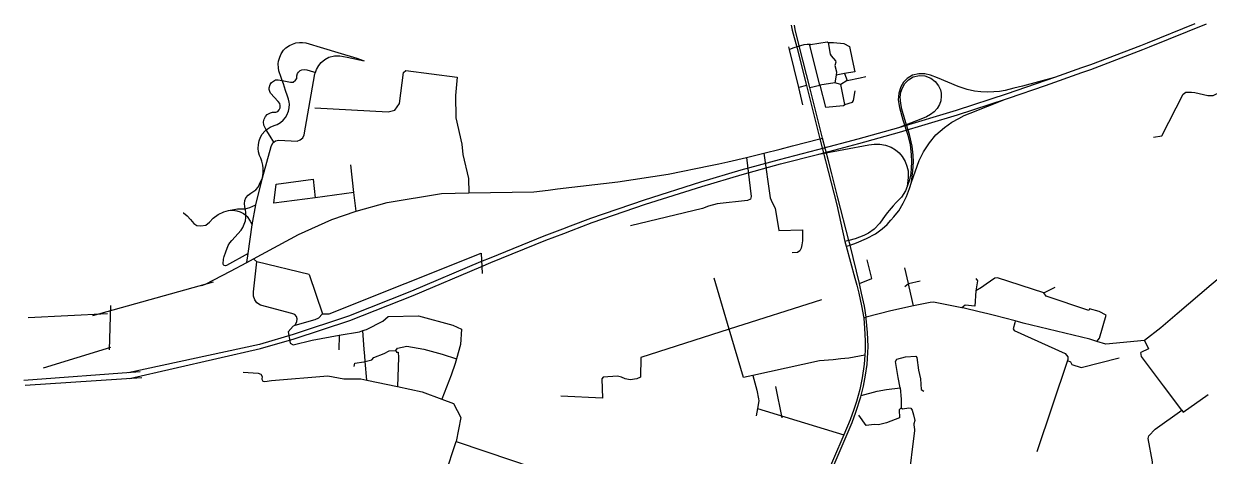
# Model space of a CAD drawing. Header units: metres. Extents: x 8024 to 17162, y 2 to 5258.
# Drawn here: x 8024 to 12924, y 3466 to 5254 of the extents above; entities that cross this region are included whole.
import ezdxf

# ---------------------------------------------------------------- set-up
doc = ezdxf.new("R2010")
doc.units = ezdxf.units.M
doc.header["$MEASUREMENT"] = 0
doc.layers.add('路网', color=2, linetype='Continuous')

msp = doc.modelspace()

# ---------------------------------------------------------------- linework, layer by layer
at = {"layer": '路网'}
for p, q in [((11195.9, 5248.6), (11200.2, 5227)), ((11212.5, 5229.7), (11208.6, 5248.6)), ((12863.5, 5254.1), (12667.2, 5174.1)), ((12677.1, 5158.5), (12912.4, 5254.2)), ((11200.2, 5227), (11219.5, 5156.7)), ((11230.5, 5157), (11212.5, 5229.7)), ((9189.7, 5174.7), (9261.9, 5153.3)), ((9261.9, 5153.3), (9321.8, 5135.5)), ((12639.9, 5163), (12432.7, 5084.4)), ((12433.9, 5065.4), (12649.5, 5147.4)), ((12667.2, 5174.1), (12639.9, 5163)), ((12649.5, 5147.4), (12677.1, 5158.5)), ((9076.1, 5072.4), (9075.2, 5087.9)), ((9194.1, 5063), (9220.8, 5055.4)), ((9220.8, 5055.4), (9229.2, 5053)), ((12432.7, 5084.4), (12395.6, 5071.2)), ((12397.4, 5052.1), (12433.9, 5065.4)), ((9105.9, 4978.6), (9097, 5005)), ((11258.8, 4998.4), (11227, 4990.8)), ((11427.3, 5019.3), (11480.6, 5030.7)), ((11480.6, 5030.7), (11504.1, 5035.9)), ((9114.1, 4954.2), (9105.9, 4978.6)), ((12826.3, 4971.8), (12849.8, 4971.5)), ((9120.7, 4906), (9121.6, 4921)), ((9015.6, 4834.6), (9014.6, 4849.1)), ((9057.5, 4764.5), (9041.6, 4789.8)), ((11150.1, 4735.4), (11201.3, 4748.8)), ((10862.4, 4668.1), (10896, 4675.1)), ((10191.6, 4566.3), (10230.3, 4570.8)), ((11651.4, 4537.6), (11630.1, 4515.6)), ((11641, 4480.1), (11658.9, 4511.7)), ((10829.5, 4489.8), (10531.2, 4418.3)), ((10853.2, 4499.2), (10829.5, 4489.8)), ((11625.1, 4462.7), (11641, 4480.1)), ((10282.1, 4416.7), (10250.3, 4404.6)), ((10255.6, 4387.1), (10287.4, 4399.1)), ((9954.2, 4286.6), (9911.8, 4269.1)), ((9912.4, 4249.6), (9954.3, 4266.7)), ((8309.8, 4048.3), (8807.4, 4186.6)), ((11466.6, 4173.5), (11475.3, 4140.6)), ((11486.8, 4139.7), (11479.1, 4173.6)), ((12002, 4177.2), (11981.9, 4163.3)), ((11981.9, 4163.3), (11959.2, 4149.1)), ((8382.4, 4088.5), (8376.6, 3905.1)), ((8042.5, 4038.8), (8370.1, 4055.6)), ((12008.4, 4054.7), (11972.7, 4063)), ((12121.6, 4025.4), (12119.5, 4017.2)), ((12791.2, 4054.8), (12771.3, 4037.7)), ((9431, 3907.8), (9424.8, 3985.1)), ((12119.5, 4017.2), (12113, 3992.6)), ((9327, 3965.9), (9326.5, 3905.1)), ((8381.8, 3916.1), (8104.5, 3829.6)), ((9433.5, 3881.5), (9431, 3907.8)), ((11433.8, 3872), (11400.5, 3868.3)), ((11500.1, 3884.4), (11433.8, 3872)), ((12394.7, 3832.3), (12550.6, 3872.8)), ((8023.6, 3779.8), (8504.7, 3816.3)), ((8029.4, 3759.1), (8511.9, 3790.9)), ((8930.3, 3813.3), (8992.5, 3809.2)), ((11037.7, 3800.2), (11053.5, 3738.7)), ((11053.5, 3738.7), (11060.5, 3703.4)), ((11158.7, 3624.3), (11132.1, 3753.8)), ((11056.3, 3663.2), (11412.7, 3553.9)), ((11454.3, 3659), (11439.5, 3616.2)), ((11447.3, 3605.9), (11462.9, 3647.4)), ((11702.8, 3595.2), (11705.1, 3576.3))]:
    msp.add_line(p, q, dxfattribs=at)
for points in [[(9075.2, 5087.9), (9077, 5099.7), (9081.7, 5116), (9087.9, 5129.3), (9097.7, 5144.4), (9106.6, 5154), (9121.4, 5163.9), (9134.5, 5170.3), (9148.8, 5174.7), (9162.8, 5176.9), (9176.1, 5176.9), (9189.7, 5174.7)], [(11244.2, 4918.3), (11227, 4990.8), (11189, 5147.5), (11186.3, 5158.4)], [(11274.8, 5167.9), (11262, 5168), (11248, 5166.7), (11206.9, 5154.8), (11189, 5147.5)], [(11219.5, 5156.7), (11258.8, 4998.4), (11313.6, 4778.4), (11347.8, 4644.7), (11384, 4505.3), (11417.8, 4353.9), (11423.3, 4333.8), (11458.4, 4202.3), (11466.6, 4173.5)], [(11479.1, 4173.6), (11477.4, 4180.2), (11438.8, 4338.5), (11434.1, 4358), (11387.8, 4534.2), (11363.1, 4632.9), (11349.6, 4686.7), (11325.1, 4781.4), (11272.4, 4990.6), (11230.5, 5157)], [(11313.8, 4999.7), (11272.5, 5163.7), (11274.8, 5167.9), (11343.8, 5178.9), (11347.7, 5176), (11357.1, 5128.5), (11361, 5120.7), (11378.6, 5101.2), (11380.2, 5095.7), (11376.6, 5081.3), (11383.4, 5055.3), (11381.3, 5041.7), (11376.3, 5009.1)], [(11347.7, 5176), (11369.8, 5176), (11413.7, 5172.8), (11437.1, 5160.1), (11447.9, 5106.1), (11458.3, 5055), (11416, 5047.7), (11381.3, 5041.7)], [(8946.2, 4267.5), (8951.1, 4303.6), (8967.4, 4422.3), (8983.4, 4505.6), (9010.5, 4616.9), (9046.6, 4746.2), (9053.6, 4761.3), (9057.5, 4764.5), (9063.9, 4769.5), (9078.2, 4772.9), (9154.1, 4769.2), (9166.8, 4773.8), (9176.8, 4782.3), (9183.2, 4795), (9227.2, 5047.3), (9229.2, 5053), (9233.3, 5064.6), (9242.7, 5081), (9253, 5094.3), (9268.2, 5105.9), (9285.2, 5115.3), (9308.3, 5121.6), (9329.8, 5121), (9359.9, 5115.3), (9430, 5100.4)], [(9321.8, 5135.5), (9400.7, 5112.1), (9430, 5100.4)], [(9087.8, 5032.1), (9078.5, 5059.8), (9076.1, 5072.4)], [(9146.7, 5020.3), (9152.3, 5028.3), (9152.9, 5038.7), (9155.1, 5047.8), (9159.8, 5054), (9166.2, 5060.1)], [(9166.2, 5060.1), (9173.6, 5063.8), (9183, 5065.1), (9194.1, 5063)], [(9226.4, 4906.5), (9530.4, 4890.1), (9558, 4897.3), (9577.3, 4924.1), (9593.3, 5053.1), (9602.5, 5060.3), (9814.4, 5033.5), (9807.9, 4957.4), (9809.9, 4864.5), (9834.4, 4756.7), (9838.4, 4713.5), (9861.2, 4613.8), (9863.2, 4554.7)], [(11416, 5047.7), (11427.3, 5019.3), (11400.4, 5002.9)], [(12283.7, 5031.7), (12151.9, 4996.2), (12115.9, 4987), (12079.8, 4978.5), (12056.9, 4974.5), (12033.5, 4972.1), (12005.6, 4971.1), (11979.7, 4972.6), (11953.8, 4975.7), (11922.8, 4982.3), (11885.1, 4994.8), (11800.2, 5030.9), (11770.8, 5041.9), (11747.9, 5047.2), (11722.5, 5047.4), (11696.9, 5040.9), (11675.1, 5027.7), (11659.7, 5012.1), (11648.4, 4992.6), (11640, 4967.5), (11637.8, 4938.9), (11642.8, 4907.3), (11657.4, 4856.4), (11677, 4792.7), (11687.1, 4753.1), (11691.3, 4713.6), (11693, 4683.2), (11691.6, 4656.9), (11689.4, 4634.4), (11684.5, 4608.3), (11675, 4580.8), (11667.8, 4563.5), (11651.4, 4537.6)], [(12395.6, 5071.2), (12283.7, 5031.7), (12088.8, 4964.3)], [(12094.3, 4946.6), (12246.6, 4998.7), (12397.4, 5052.1)], [(9037.4, 4989.3), (9041.5, 5002.2), (9047.1, 5011.1), (9055.5, 5017.3), (9064.4, 5021.7), (9075, 5022.7)], [(9075, 5022.7), (9092.2, 5019.3), (9125.8, 5012.6), (9136.9, 5012.8), (9146.7, 5020.3)], [(9097, 5005), (9092.2, 5019.3), (9087.8, 5032.1)], [(11272.4, 4990.6), (11313.8, 4999.7), (11336.9, 4909.3), (11411.8, 4915.4), (11416.6, 4920.3), (11400.4, 5002.9), (11376.3, 5009.1), (11313.8, 4999.7)], [(11692.8, 4599.1), (11698.6, 4646), (11700.6, 4683.6), (11699.3, 4710.3), (11694.9, 4748.2), (11685, 4796.2), (11665.4, 4858.4), (11652.4, 4900.2), (11648.3, 4923.8), (11646.6, 4949.9), (11649.2, 4971), (11654.9, 4989.7), (11664.7, 5006.6), (11679.8, 5022.4), (11700, 5033.9), (11725.3, 5039.7), (11748.2, 5038.3), (11773.1, 5028.9), (11791, 5015.6), (11804.2, 4998), (11812.1, 4980.2), (11815, 4967.5)], [(12849.8, 4971.5), (12863.7, 4970.3), (12917.5, 4957.6), (12939.2, 4956.9), (12973.5, 4973.3), (12996, 4980), (13164.9, 5006.2), (13309.9, 5033.1), (13321.8, 5045.6)], [(9040.9, 4973.4), (9038.3, 4981.5), (9037.4, 4989.3)], [(9073.3, 4891.3), (9079.4, 4897.7), (9083.6, 4906.8), (9084.1, 4916.4), (9082.1, 4924.1), (9075, 4931.9), (9044.2, 4967.4), (9040.9, 4973.4)], [(9121.6, 4921), (9121.2, 4930.1), (9118, 4942.7), (9114.1, 4954.2)], [(12088.8, 4964.3), (11877.4, 4895.2), (11638.6, 4823.4), (11470.6, 4776.4), (11304.6, 4733.1), (11146.2, 4692), (10987.8, 4648.7), (10820.2, 4599.4)], [(11416.6, 4920.3), (11448.3, 4929.4), (11453.3, 4936.8), (11460.2, 4976.7)], [(11815, 4967.5), (11815.8, 4954.2), (11814.1, 4935.9), (11808.7, 4920.2), (11798.6, 4903.7), (11785.8, 4889.7), (11771.5, 4879), (11754.2, 4869.6), (11738, 4862.2), (11638.6, 4823.4)], [(12692.5, 4785), (12727.7, 4790.9), (12815.8, 4962.8), (12826.3, 4971.8)], [(8996.7, 4770.4), (9002.1, 4785.4), (9009.2, 4797), (9019.6, 4809.8), (9025.7, 4815), (9029.7, 4818.4), (9042, 4826.6), (9058.5, 4833.2), (9071.4, 4837.9), (9084.7, 4845.8), (9095.5, 4855.7), (9104.9, 4865.8), (9111.3, 4876.6), (9118, 4892.9), (9120.7, 4906)], [(10826, 4581.5), (10993.5, 4630.8), (11151.2, 4674.6), (11309.4, 4715), (11475.8, 4758.7), (11643.3, 4805.4), (11882.7, 4877.6), (12081, 4942.2), (12094.3, 4946.6)], [(11828.6, 4824.9), (11859.7, 4847.3), (11888, 4862.9), (11910.7, 4874.2), (11935.3, 4884.3), (12081, 4942.2)], [(9014.6, 4849.1), (9017, 4860.2), (9023.2, 4871), (9030.2, 4878.7)], [(9030.2, 4878.7), (9042.9, 4885.4), (9052.1, 4887.8), (9065.1, 4887.8), (9073.3, 4891.3)], [(9041.6, 4789.8), (9025.7, 4815), (9022.2, 4820.5), (9015.6, 4834.6)], [(11658.9, 4511.7), (11672.3, 4540.4), (11684.6, 4572.6), (11692.8, 4599.1), (11724.5, 4688.1), (11741.8, 4724.9), (11766.5, 4761.7), (11793.8, 4794.1), (11828.6, 4824.9)], [(8951.1, 4303.6), (8862.1, 4254.9), (8857.4, 4253.4), (8852.2, 4253.9), (8849.5, 4256.8), (8847.8, 4262), (8849, 4280.7), (8852.4, 4291.6), (8859.6, 4310.6), (8869, 4337.5), (8874.9, 4347.8), (8883.7, 4357.9), (8922.7, 4401.1), (8929.6, 4411.9), (8935.3, 4424.7), (8939.7, 4439.8), (8941.7, 4453.1), (8941.8, 4462), (8941.9, 4472.6), (8940.5, 4485.6), (8939.4, 4489.4), (8937, 4498.2), (8935.8, 4510), (8937.2, 4523.3), (8941.4, 4534.4), (8951.3, 4545), (8962.4, 4554.2), (8975, 4561.3), (8983.3, 4567), (8992.7, 4577.8), (8998.6, 4590.6), (9010.5, 4616.9), (9012.7, 4636.5), (9012.7, 4657), (9011.7, 4669.8), (9008.2, 4685.6), (9003.1, 4697.6), (8997.7, 4709.7), (8993.5, 4724), (8992.5, 4737.6), (8993.5, 4755.1), (8996.7, 4770.4)], [(11201.3, 4748.8), (11313.6, 4778.4), (11325.1, 4781.4)], [(11309.4, 4715), (11516, 4754), (11537.9, 4756.3), (11562, 4756), (11585.6, 4752.2), (11609.1, 4743.5), (11626.1, 4733.3), (11642.1, 4720.1), (11654.6, 4704.8)], [(10896, 4675.1), (10933.9, 4683), (11010.3, 4701.5), (11081.8, 4718.8), (11150.1, 4735.4)], [(11081.8, 4718.8), (11108.3, 4534.6), (11116.5, 4515.1), (11129.8, 4492), (11143.8, 4398.6), (11241.7, 4401.3), (11242, 4356.8), (11239.4, 4339.5), (11237.4, 4326.8), (11231.3, 4314.5), (11221.5, 4307.6), (11199, 4306.7)], [(11654.6, 4704.8), (11666.9, 4683.9), (11673.8, 4665.3), (11678.4, 4645.6), (11678.9, 4617.7), (11675, 4580.8)], [(9397.8, 4478.9), (9388.5, 4555.7), (9375.4, 4671.3)], [(10230.3, 4570.8), (10478.9, 4599.9), (10687.7, 4631.6), (10862.4, 4668.1)], [(11010.3, 4701.5), (11030.7, 4539.1), (11027.7, 4528.3), (11014.9, 4523.4), (10889.6, 4509.1), (10853.2, 4499.2)], [(9388.5, 4555.7), (9227.8, 4534.6), (9057.1, 4512.2), (9066.5, 4590.2), (9220.2, 4611.5), (9227.8, 4534.6)], [(9296.5, 4444.1), (9397.8, 4478.9), (9526.4, 4515.3), (9749.8, 4552.8), (9863.2, 4554.7), (10131.5, 4559.2), (10191.6, 4566.3)], [(10820.2, 4599.4), (10588.2, 4525.2), (10366.6, 4448.9), (10282.1, 4416.7)], [(10287.4, 4399.1), (10373.3, 4431.6), (10593.8, 4507.7), (10826, 4581.5)], [(11630.1, 4515.6), (11617.2, 4501.2), (11600.8, 4482.1)], [(8682.9, 4472.3), (8684.1, 4471.9), (8699, 4459.6), (8712.8, 4445), (8726.3, 4428.6), (8738.6, 4420.4), (8755.1, 4418.1), (8776, 4421.5), (8790.9, 4433.8), (8806.3, 4450.3), (8827.6, 4464.8), (8850, 4476), (8870.2, 4481.6), (8906.5, 4488.5)], [(8870.2, 4481.6), (8888.5, 4482.7), (8903.7, 4480.6)], [(8903.7, 4480.6), (8918.2, 4476.3), (8932.5, 4470), (8941.8, 4462), (8947.7, 4456.9), (8959.2, 4438.4), (8967.4, 4422.3)], [(8906.5, 4488.5), (8936.7, 4488.7), (8939.4, 4489.4), (8957.6, 4494), (8983.4, 4505.6)], [(11584.5, 4460.8), (11561.8, 4429.8), (11538.2, 4405.1), (11514.9, 4388.8), (11496, 4378.9), (11459.6, 4364.5), (11434.1, 4358), (11417.8, 4353.9)], [(11600.8, 4482.1), (11594.2, 4474.1), (11584.5, 4460.8)], [(11607.3, 4441.6), (11620, 4456), (11625.1, 4462.7)], [(8878, 4230.5), (8946.2, 4267.5), (8972.6, 4281.8), (9159.9, 4383.2), (9296.5, 4444.1)], [(11423.3, 4333.8), (11438.8, 4338.5), (11465.5, 4348.6), (11506.5, 4366.4), (11544.3, 4385.9), (11571.6, 4406.5), (11591.7, 4423.9), (11607.3, 4441.6)], [(10250.3, 4404.6), (10173.7, 4375.5), (9954.2, 4286.6)], [(9954.3, 4266.7), (10180.8, 4358.8), (10255.6, 4387.1)], [(9204, 4216.7), (8987, 4269.8), (8972.6, 4281.8)], [(9143.9, 4006), (9152.6, 4021.6), (9154.1, 4034.1), (9150.5, 4044.1), (9143.5, 4051.7), (9131.3, 4056.2), (9001.7, 4091.1), (8986.9, 4100.6), (8978.4, 4112.4), (8973.8, 4127.3), (8973.2, 4146.1), (8987, 4269.8)], [(9911.8, 4269.1), (9626.9, 4147.7), (9365.8, 4045.3), (9136.9, 3969.1)], [(9204, 4216.7), (9258.1, 4054.6), (9286.3, 4054.4), (9914.1, 4304.8), (9918.6, 4221.1)], [(11477.4, 4180.2), (11529.4, 4200.7), (11509, 4277.7)], [(8759.9, 4171.6), (8774.7, 4177.8), (8878, 4230.5)], [(9142, 3951.8), (9371.8, 4027.7), (9633.6, 4130.3), (9912.4, 4249.6)], [(11701.7, 4087.3), (11683.2, 4166), (11679.9, 4180), (11664.6, 4244.8)], [(12982.3, 4216.7), (12931, 4174.9), (12791.2, 4054.8)], [(10998.8, 3791.6), (10939.6, 3990.6), (10876.6, 4202.6)], [(11665.9, 4167.5), (11679.9, 4180), (11728.6, 4191.6)], [(11959.2, 4200.2), (11965.2, 4191), (11959.2, 4149.1), (11955, 4086.1), (11914.1, 4090.7), (11901.3, 4079.4)], [(12240.3, 4141.3), (12048.9, 4203.4), (12037.4, 4202), (12002, 4177.2)], [(11475.3, 4140.6), (11486.8, 4087.9), (11495.4, 4036.1), (11499.1, 3995.8), (11500.8, 3943.6), (11501.6, 3902.5), (11500.1, 3884.4), (11497.1, 3846.5), (11489.2, 3790.6), (11479.4, 3741.3), (11465.4, 3692.3), (11454.3, 3659)], [(11462.9, 3647.4), (11483.4, 3711.8), (11484.5, 3716.5), (11494.2, 3756), (11503.2, 3800.8), (11509.2, 3845.2), (11513.2, 3918.9), (11511, 3977.2), (11505.7, 4035.9), (11505, 4040.9), (11497.9, 4086.6), (11486.8, 4139.7)], [(12458.5, 3940.2), (12469.4, 3954), (12497.4, 4049.7), (12468, 4064.9), (12428, 4075), (12425.2, 4069), (12249, 4127.9), (12240.3, 4141.3), (12286.3, 4164.7)], [(11321.3, 4112.1), (10939.6, 3990.6), (10574.7, 3874.5), (10572.2, 3793.1), (10557.9, 3785.2), (10529.8, 3782.2), (10509.6, 3785.7), (10494.3, 3792.1), (10477.5, 3797), (10418.9, 3792.1), (10412.9, 3785.7), (10415.4, 3705.8), (10243.3, 3714.2)], [(11972.7, 4063), (11910.4, 4077.6), (11901.3, 4079.4), (11783.8, 4102.7), (11769.5, 4101.5), (11701.7, 4087.3), (11607.1, 4067.6), (11505, 4040.9), (11495.4, 4036.1)], [(9258.1, 4054.6), (9242.3, 4037), (9227.3, 4029.8), (9143.9, 4006), (9137.2, 4004.1), (9116.3, 3980.2), (9125.2, 3933.7), (9136.6, 3927.1), (9216, 3946.2), (9327, 3965.9), (9410.7, 3980.8), (9424.8, 3985.1), (9440.5, 3989.8), (9507.4, 4023.8), (9530.4, 4043.2), (9654.9, 4046.2), (9797, 4008.3), (9832.9, 3990.6), (9828.4, 3928), (9812.2, 3868.7), (9806.9, 3849.5), (9790.5, 3800.8), (9752.3, 3701.6)], [(12771.3, 4037.7), (12723.2, 3996.3), (12655.7, 3944.4), (12495.6, 3928.9), (12458.5, 3940.2), (12429.4, 3949.2), (12154.1, 4016.7), (12121.6, 4025.4), (12035.8, 4048.3), (12008.4, 4054.7)], [(9136.9, 3969.1), (8997.9, 3928.1), (8455.2, 3810)], [(12113, 3992.6), (12116.7, 3985.6), (12328.3, 3890.4), (12339.4, 3877.5), (12339.4, 3865.5), (12337.8, 3861.5), (12210.1, 3483.5)], [(8460.4, 3787.1), (9002.8, 3910.9), (9142, 3951.8)], [(9388.8, 3837.4), (9391.5, 3850.1), (9428.8, 3856.1), (9435.4, 3857.8), (9462.5, 3864.7), (9470.7, 3874), (9514, 3890.5), (9533.8, 3901.3), (9561.9, 3903.2), (9567.8, 3912.9), (9607.4, 3920.4), (9676.9, 3909.1), (9753.6, 3887.8), (9812.2, 3868.7)], [(12655.7, 3944.4), (12672.1, 3910.1), (12640.3, 3894.9)], [(9441.9, 3780), (9435.4, 3857.8), (9433.5, 3881.5)], [(9561.9, 3903.2), (9564.1, 3896.5), (9570.8, 3896.5), (9573.1, 3874.4), (9569.1, 3753.5)], [(11646.2, 3748.6), (11637.2, 3791.8), (11627.1, 3857.2), (11632.6, 3867.3), (11668.5, 3876.5), (11711.3, 3879.7), (11715, 3873.7), (11721.9, 3821.3), (11730.2, 3786.3), (11733.4, 3741.2), (11743.1, 3734.3)], [(12734.7, 3757), (12643, 3878.7), (12640.3, 3894.9)], [(11400.5, 3868.3), (11368.7, 3864.7), (11313.2, 3860.7), (11037.7, 3800.2), (10998.8, 3791.6)], [(12337.8, 3861.5), (12350.5, 3856.2), (12356, 3844.7), (12394.7, 3832.3)], [(8992.5, 3809.2), (9003.7, 3804.9), (9009, 3795.6), (9008.2, 3784), (9011.7, 3776.4), (9019.5, 3775), (9047.8, 3778.7), (9280.9, 3798.9), (9346.5, 3786.4), (9416.9, 3785.2), (9441.9, 3780), (9569.1, 3753.5), (9670.4, 3732.4), (9752.3, 3701.6), (9800.5, 3683.5), (9830.7, 3625.8), (9810.7, 3527.1)], [(11484.5, 3716.5), (11550.5, 3735), (11589, 3741.8), (11646.2, 3748.6), (11650.7, 3701.6), (11650.2, 3665.3), (11642.2, 3658), (11642.8, 3624.6), (11590.1, 3603.6), (11556.7, 3595.7), (11538.6, 3597.4), (11505.7, 3592.3), (11475.1, 3635.9)], [(12687.1, 3426.2), (12688.2, 3442.1), (12670.9, 3539.4), (12673.2, 3549.5), (12699.9, 3578.4), (12809.8, 3656.5), (12734.7, 3757)], [(11060.5, 3703.4), (11062.3, 3694.3), (11056.3, 3663.2), (11050.5, 3633.2)], [(12809.8, 3656.5), (12816.2, 3647.9), (12918.5, 3721.6)], [(11650.2, 3665.3), (11656.1, 3661.4), (11682.2, 3665.3), (11690.1, 3664.1), (11696.1, 3656.5), (11701.6, 3637.1), (11706.2, 3614), (11702.2, 3600), (11702.8, 3595.2)], [(11439.5, 3616.2), (11412.7, 3553.9), (11327.3, 3355.2), (11293.5, 3272.5), (11274.2, 3223.9), (11261, 3177.1), (11249.5, 3124), (11242.9, 3081.9), (11240.9, 3068.9), (11234.3, 3023.7), (11229.2, 2940.6), (11228.5, 2929.9)], [(11240.3, 2929), (11246.4, 3022.4), (11251.7, 3069), (11261.9, 3126.3), (11278.5, 3197.7), (11302.4, 3267.1), (11447.3, 3605.9)], [(11705.1, 3576.3), (11705.3, 3572.1), (11652.3, 3148)], [(9680.3, 3106.8), (9689.6, 3140.7), (9716.8, 3240.8), (9719.4, 3250.5), (9810.7, 3527.1)], [(9810.7, 3527.1), (10044.2, 3447.6), (10245.7, 3379.1), (10550, 3394.8), (10697.1, 3402.5), (10770.9, 3407.7)]]:
    msp.add_lwpolyline(points, dxfattribs=at)

doc.saveas('drawing.dxf')
